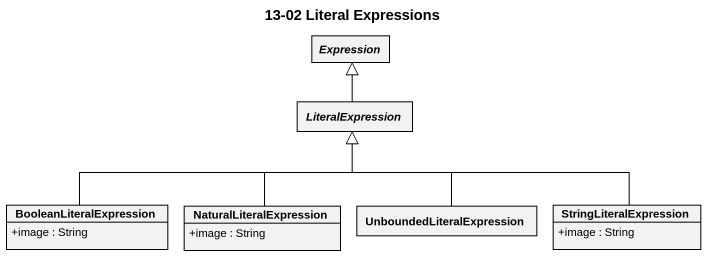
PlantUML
@startuml
title 13-02 Literal Expressions
hide circle
hide empty members
skinparam classAttributeIconSize 0
abstract class Expression
abstract class LiteralExpression
class BooleanLiteralExpression {
  +image : String
}
class NaturalLiteralExpression {
  +image : String
}
class UnboundedLiteralExpression
class StringLiteralExpression {
  +image : String
}
LiteralExpression -up-|> Expression
BooleanLiteralExpression -right-|> LiteralExpression
NaturalLiteralExpression -up-|> LiteralExpression
UnboundedLiteralExpression -up-|> LiteralExpression
StringLiteralExpression -left-|> LiteralExpression
@enduml
